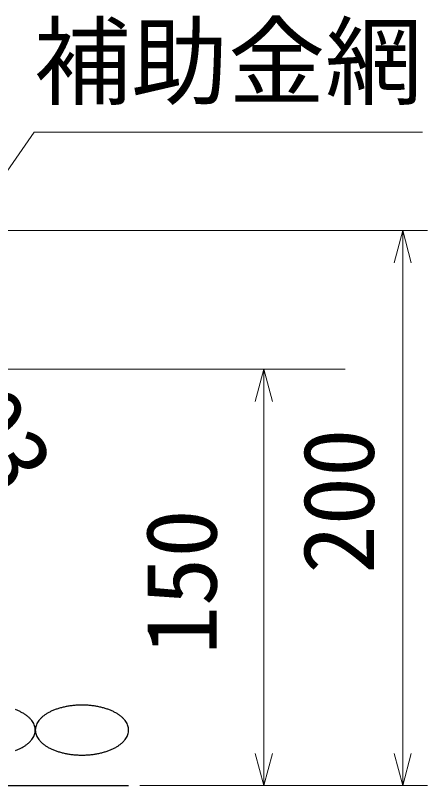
# Model space of a CAD drawing. Units: millimetres, scale not verified, with parts at other scales. Extents: x 400 to 16400, y 400 to 11650.
# Drawn here: x 2715 to 3309, y 1658 to 2768 of the extents above; entities that cross this region are included whole.
import ezdxf
from ezdxf.enums import TextEntityAlignment as Align

# ---------------------------------------------------------------- set-up
doc = ezdxf.new("R2010")
doc.units = ezdxf.units.MM
doc.header["$LTSCALE"] = 40
for name, color, linetype, lineweight in [('C-STR', 6, 'Continuous', 25), ('C-STR-DIM', 1, 'Continuous', 13), ('C-STR-HTXT', 7, 'Continuous', 13)]:
    doc.layers.add(name, color=color, linetype=linetype, lineweight=lineweight)
doc.styles.add('ＭＳ ゴシック', font='')
doc.styles.get('ＭＳ ゴシック').set_extended_font_data('MS Gothic')

msp = doc.modelspace()

# ---------------------------------------------------------------- linework, layer by layer
at = {"layer": 'C-STR', "color": 7}
msp.add_line((994.07, 1658.34), (2877.91, 1658.34), dxfattribs=at)
at = {"layer": 'C-STR', "color": 1}
for centre, radius, start, end in [((2687.2, 1694.3), 78.49, 65.84032, 69.51561), ((2691.21, 1703.12), 68.8, 61.87376, 65.88808), ((2796.2, 1701.68), 70.4, 114.15757, 118.0806), ((2800.12, 1692.8), 80.11, 110.52158, 114.12249), ((2803.45, 1683.78), 89.72, 107.15318, 110.49344), ((2806.11, 1675.03), 98.87, 103.99869, 107.13099), ((2808.09, 1666.97), 107.17, 101.01196, 103.98166), ((2809.42, 1659.99), 114.27, 98.15282, 100.99949), ((2810.2, 1654.47), 119.85, 95.38561, 98.14445), ((2810.55, 1650.67), 123.66, 92.67795, 95.38106), ((2810.63, 1648.81), 125.53, 89.99955, 92.67705), ((2810.64, 1648.98), 125.36, 87.32113, 90.00228), ((2810.75, 1651.18), 123.16, 84.61342, 87.32758), ((2811.16, 1655.27), 119.04, 81.84613, 84.62382), ((2812.02, 1661.07), 113.19, 78.98686, 81.86084), ((2813.45, 1668.25), 105.86, 75.99997, 79.00641), ((2815.54, 1676.45), 97.39, 72.84527, 76.02505), ((2818.32, 1685.28), 88.14, 69.47661, 72.87677), ((2821.75, 1694.3), 78.49, 65.84032, 69.51561), ((2825.77, 1703.12), 68.8, 61.87376, 65.88808), ((2695.68, 1711.35), 59.44, 57.50416, 61.93159), ((2700.43, 1718.69), 50.7, 52.64863, 57.57321), ((2705.25, 1724.91), 42.82, 47.21659, 52.7294), ((2709.94, 1729.89), 35.99, 41.11694, 47.30805), ((2777.53, 1729.15), 37.05, 132.78067, 138.79433), ((2782.25, 1723.96), 44.06, 127.34847, 132.70554), ((2787.08, 1717.54), 52.1, 122.49311, 127.28505), ((2791.79, 1710.03), 60.96, 118.12381, 122.44045), ((2830.24, 1711.35), 59.44, 57.50416, 61.93159), ((2834.99, 1718.69), 50.7, 52.64863, 57.57321), ((2839.81, 1724.91), 42.82, 47.21659, 52.7294), ((2844.5, 1729.89), 35.99, 41.11694, 47.30805), ((2714.25, 1733.59), 30.3, 34.27301, 41.21527), ((2717.99, 1736.08), 25.81, 26.64796, 34.37019), ((2720.95, 1737.53), 22.52, 18.27941, 26.73127), ((2722.98, 1738.18), 20.39, 9.31198, 18.33344), ((2763.99, 1738.11), 20.66, 161.727, 170.62758), ((2766.19, 1737.35), 22.99, 153.35475, 161.63457), ((2769.29, 1735.74), 26.48, 145.72681, 153.25504), ((2773.13, 1733.06), 31.17, 138.88111, 145.63061), ((2848.81, 1733.59), 30.3, 34.27301, 41.21527), ((2852.55, 1736.08), 25.81, 26.64796, 34.37019), ((2855.51, 1737.53), 22.52, 18.27941, 26.73127), ((2857.54, 1738.18), 20.39, 9.31198, 18.33344), ((2720.51, 1739.33), 22.99, 333.35475, 341.63457), ((2722.71, 1738.57), 20.66, 341.727, 350.62758), ((2723.97, 1738.34), 19.38, 0.00552, 9.32419), ((2723.88, 1738.35), 19.47, 350.69772, 359.97257), ((2762.82, 1738.33), 19.47, 170.69772, 179.97257), ((2762.73, 1738.34), 19.38, 180.00552, 189.32419), ((2763.72, 1738.5), 20.39, 189.31198, 198.33344), ((2765.76, 1739.15), 22.52, 198.27941, 206.73127), ((2855.07, 1739.33), 22.99, 333.35475, 341.63457), ((2857.27, 1738.57), 20.66, 341.727, 350.62758), ((2858.53, 1738.34), 19.38, 0.00552, 9.32419), ((2858.44, 1738.35), 19.47, 350.69772, 359.97257), ((2709.18, 1747.53), 37.05, 312.78067, 318.79433), ((2713.57, 1743.62), 31.17, 318.88111, 325.63061), ((2717.41, 1740.94), 26.48, 325.72681, 333.25504), ((2768.72, 1740.6), 25.81, 206.64796, 214.37019), ((2772.45, 1743.09), 30.3, 214.27301, 221.21527), ((2776.77, 1746.79), 35.99, 221.11694, 227.30805), ((2843.74, 1747.53), 37.05, 312.78067, 318.79433), ((2848.13, 1743.62), 31.17, 318.88111, 325.63061), ((2851.97, 1740.94), 26.48, 325.72681, 333.25504), ((2686.58, 1783.87), 80.11, 290.52158, 294.12249), ((2690.51, 1775), 70.4, 294.15757, 298.0806), ((2694.91, 1766.65), 60.96, 298.12381, 302.44045), ((2699.62, 1759.14), 52.1, 302.49311, 307.28505), ((2704.45, 1752.72), 44.06, 307.34847, 312.70554), ((2781.45, 1751.76), 42.82, 227.21659, 232.7294), ((2786.28, 1757.99), 50.7, 232.64863, 237.57321), ((2791.02, 1765.33), 59.44, 237.50416, 241.93159), ((2795.49, 1773.56), 68.8, 241.87376, 245.88808), ((2799.51, 1782.37), 78.49, 245.84032, 249.51561), ((2821.14, 1783.87), 80.11, 290.52158, 294.12249), ((2825.07, 1775), 70.4, 294.15757, 298.0806), ((2829.47, 1766.65), 60.96, 298.12381, 302.44045), ((2834.18, 1759.14), 52.1, 302.49311, 307.28505), ((2839.01, 1752.72), 44.06, 307.34847, 312.70554), ((2802.94, 1791.4), 88.14, 249.47661, 252.87677), ((2805.72, 1800.22), 97.39, 252.84527, 256.02505), ((2807.81, 1808.43), 105.86, 255.99997, 259.00641), ((2809.24, 1815.61), 113.19, 258.98686, 261.86084), ((2810.1, 1821.4), 119.04, 261.84613, 264.62382), ((2810.51, 1825.5), 123.16, 264.61342, 267.32758), ((2810.63, 1827.69), 125.36, 267.32113, 270.00228), ((2810.63, 1827.86), 125.53, 269.99955, 272.67705), ((2810.72, 1826), 123.66, 272.67795, 275.38106), ((2811.07, 1822.21), 119.85, 275.38561, 278.14445), ((2811.84, 1816.68), 114.27, 278.15282, 280.99949), ((2813.17, 1809.71), 107.17, 281.01196, 283.98166), ((2815.15, 1801.64), 98.87, 283.99869, 287.13099), ((2817.81, 1792.89), 89.72, 287.15318, 290.49344)]:
    msp.add_arc(centre, radius, start, end, dxfattribs=at)
at = {"layer": 'C-STR-DIM'}
for p, q in [((2023.75, 2458.34), (3308.87, 2458.34)), ((3272.93, 2458.34), (3260.51, 2411.97)), ((3272.93, 1658.34), (3272.93, 2458.34)), ((3272.93, 2458.34), (3285.36, 2411.97)), ((3272.93, 1658.34), (3272.93, 2458.34)), ((2333.91, 2258.34), (3189.91, 2258.34)), ((3072.94, 2258.34), (3060.51, 2211.97)), ((3072.94, 1658.34), (3072.94, 2258.34)), ((3072.94, 2258.34), (3085.36, 2211.97)), ((3072.94, 1658.34), (3072.94, 2258.34)), ((3072.94, 1658.34), (3060.51, 1704.7)), ((3072.94, 1658.34), (3085.36, 1704.7)), ((3272.93, 1658.34), (3260.51, 1704.7)), ((3272.93, 1658.34), (3285.36, 1704.7)), ((2893.91, 1658.34), (3308.87, 1658.34)), ((2893.91, 1658.34), (3189.91, 1658.34))]:
    msp.add_line(p, q, dxfattribs=at)
at = {"layer": 'C-STR-HTXT', "color": 1}
for q in [(2353.16, 2042.44), (3301.5, 2599.86)]:
    msp.add_line((2741.5, 2599.86), q, dxfattribs=at)

# ---------------------------------------------------------------- texts
at = {"layer": 'C-STR-DIM', "color": 7, "style": 'ＭＳ ゴシック'}
msp.add_text('93', height=102.6, rotation=300.699, dxfattribs=at).set_placement((2589.64, 2174.16), align=Align.BOTTOM_LEFT)
at = {"layer": 'C-STR-HTXT', "style": 'ＭＳ ゴシック'}
msp.add_text('補助金網', height=102.6, dxfattribs=at).set_placement((2741.5, 2619.86), align=Align.BOTTOM_LEFT)
for s, p in [('200', (3262.26, 1963.6)), ('150', (3035.57, 1847.27))]:
    msp.add_text(s, height=102.6, rotation=90, dxfattribs=at).set_placement(p, align=Align.BOTTOM_LEFT)

doc.saveas('drawing.dxf')
